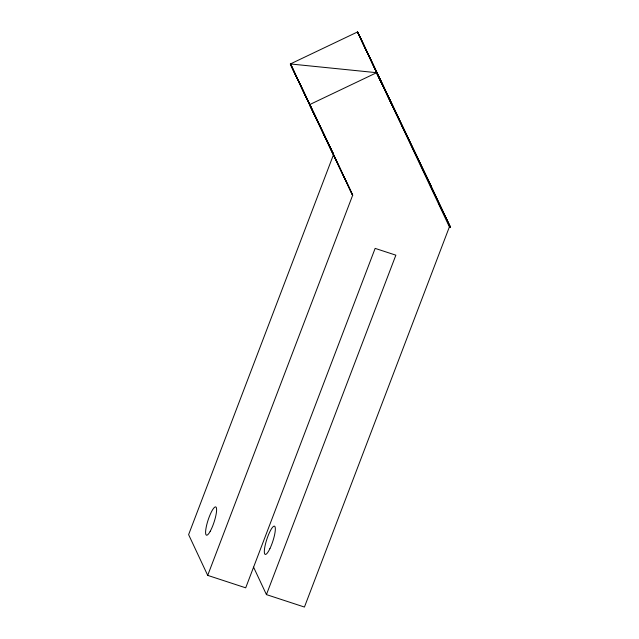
<?xml version="1.0" encoding="UTF-8"?>
<svg xmlns="http://www.w3.org/2000/svg" width="639" height="639" viewBox="0 0 639 639"><rect width="100%" height="100%" fill="white"/><g stroke="black" fill="none" stroke-linecap="round" stroke-linejoin="round"><path stroke-width="0.96" d="M207.699 575.38L352.672 195.214L333.582 154.47L188.617 534.635L207.699 575.38L245.703 587.824L375.141 248.387L395.868 255.169L266.431 594.605L304.436 607.05L449.401 226.877L357.536 31.95L290.378 63.956L352.672 195.214L323.31 133.455M317.04 120.308L290.378 63.956L376.627 72.694L399.487 120.276L376.627 72.694L309.46 104.7L352.672 195.214M430.319 186.133L431.301 186.46L450.383 227.204L449.401 226.877M329.005 145.373L333.167 153.735M333.127 153.64L332.328 152.282M312.199 110.1L290.378 63.956L307.063 98.909M332.304 151.778L333.159 153.568L290.378 63.956L333.175 153.64M438.61 203.098L440.351 206.669M441.222 208.458L450.383 227.204L357.536 31.95L391.164 103.183M377.481 74.076L431.301 186.46L357.536 31.95L383.855 87.327M450.383 227.204L376.627 72.694L384.207 88.294M376.627 72.694L396.164 113.367M312.423 110.419L316.696 119.341M307.918 100.698L312.191 109.66M313.046 111.45L318.613 123.103M319.468 124.893L325.027 136.546M325.882 138.336L331.441 149.989M357.536 31.95L379.159 77.519M392.011 104.988L396.268 114.006M401.803 125.723L402.65 127.528M328.71 144.574L331.825 151.163M253.571 567.152L266.431 594.605M210.207 531.305A14.881 3.163 -71.9 0 0 216.262 507.454A14.881 3.163 -71.9 0 0 206.828 524.435A14.881 3.163 -71.9 0 0 210.207 531.305M269.914 548.645A14.881 3.163 -71.9 0 0 274.57 526.201A14.881 3.163 -71.9 0 0 265.017 546.033A14.881 3.163 -71.9 0 0 269.914 548.645"/></g></svg>
